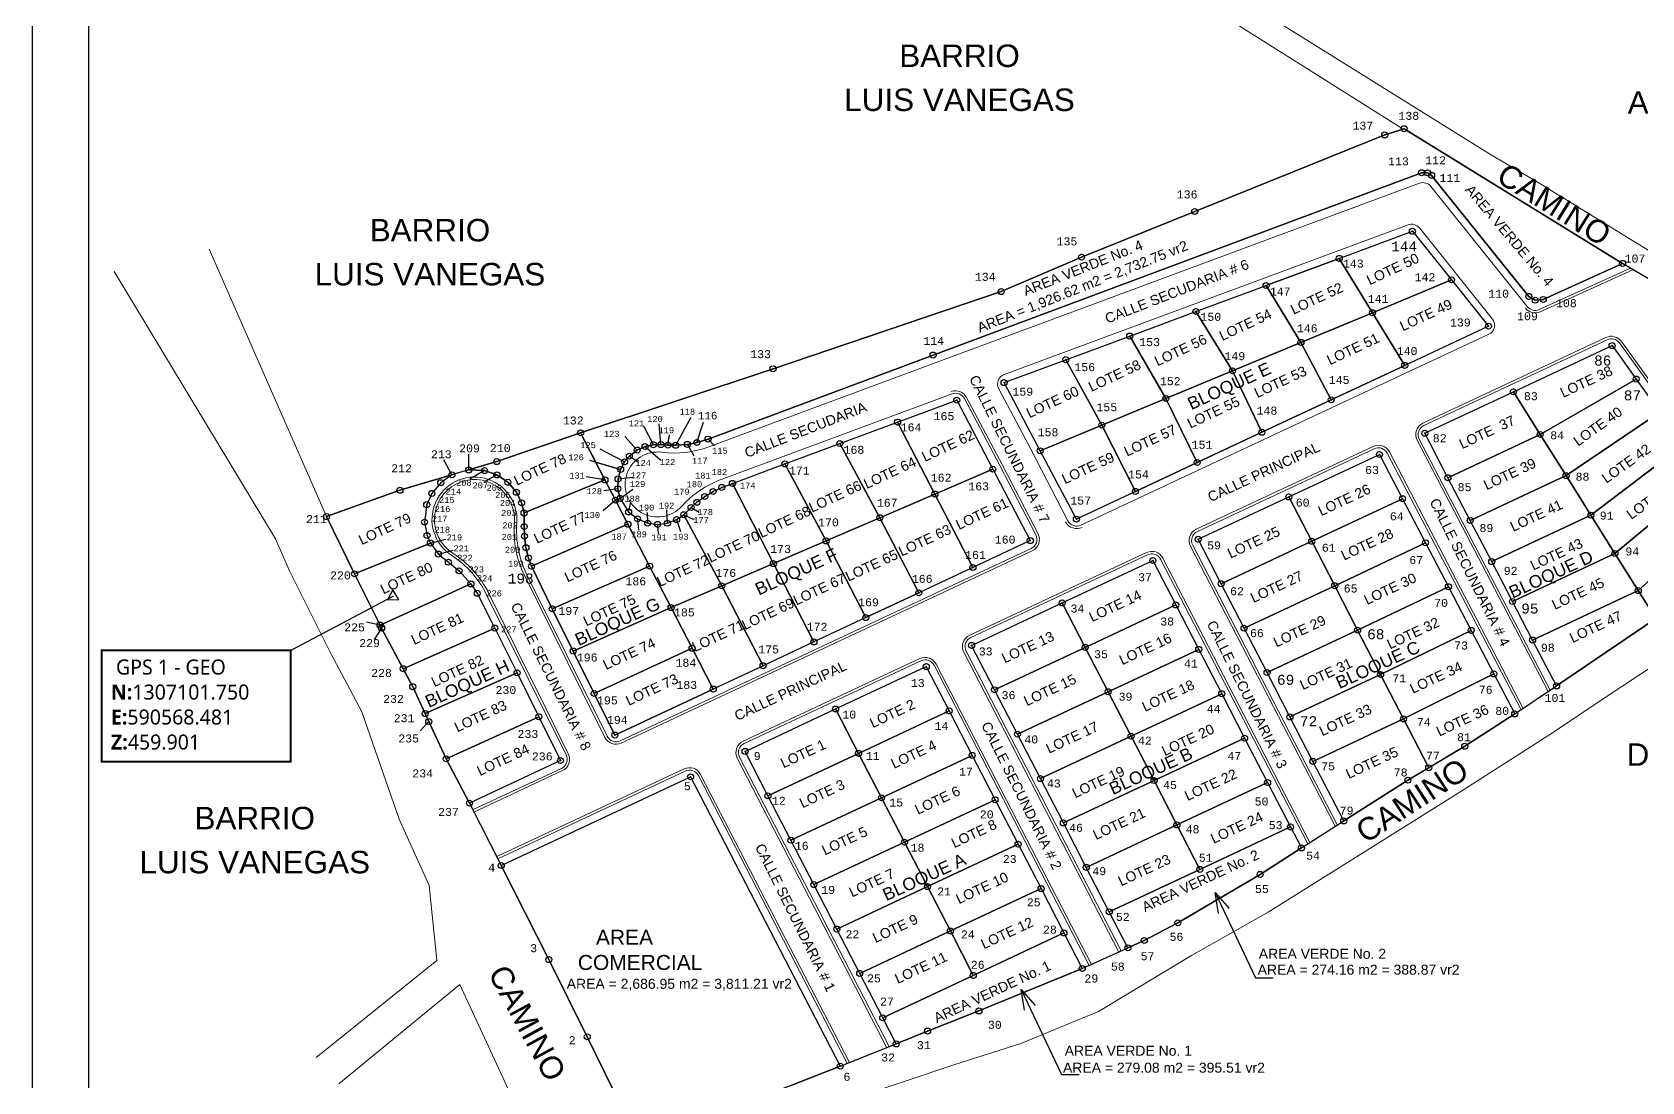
# Model space of a CAD drawing. Header units: millimetres. Extents: x 590482 to 595025, y 1306811 to 1308158.
# Drawn here: x 590496.3 to 590818.2, y 1307004.7 to 1307214.7 of the extents above; entities that cross this region are included whole.
import ezdxf
from ezdxf.enums import TextEntityAlignment as Align

# ---------------------------------------------------------------- set-up
doc = ezdxf.new("R2010")
doc.units = ezdxf.units.MM
doc.header["$PDMODE"] = 32
doc.header["$PDSIZE"] = 1.2
doc.layers.add('_BORDILLOS Y CUNETAS', color=252, linetype='Continuous', lineweight=20)
doc.layers.add('_TEXTO', color=3, linetype='Continuous', lineweight=25)
for name, color, linetype in [('CAJETIN', 5, 'Continuous'), ('CERCO', 6, 'Continuous'), ('CIRCULO', 1, 'Continuous'), ('CVL_CUADCON_TIT', 1, 'Continuous'), ('CVL_CUADCON_TX', 2, 'Continuous'), ('CVL_PUNTO', 2, 'Continuous'), ('CVL_PUNTO_NUM', 2, 'Continuous'), ('MOJONES GEODESICOS', 7, 'Continuous'), ('POLIGONO MATRIZ REPLANTEO', 3, 'Continuous'), ('TEXT. FORMAT.', 3, 'Continuous'), ('TEXTO 2', 4, 'Continuous')]:
    doc.layers.add(name, color=color, linetype=linetype)
doc.styles.add('MONOTXT4', font='monotxt4.shx')
doc.styles.add('PUNTOS PI', font='arial.ttf', dxfattribs={"height": 2})

# ---------------------------------------------------------------- blocks, each defined once
blk = doc.blocks.new('AeccTickTriangle')
at = {"color": 0, "linetype": 'ByBlock', "lineweight": -2}
blk.add_lwpolyline([(0, 0.67), (-0.58, -0.33), (0.58, -0.33)], close=True, dxfattribs=at)
at = {"color": 0, "linetype": 'ByBlock', "lineweight": -2, "const_width": 0.0625}
blk.add_lwpolyline([(-0.03, 0, 1), (0.03, 0, 1)], format="xyb", close=True, dxfattribs=at)

msp = doc.modelspace()

# ---------------------------------------------------------------- linework, layer by layer
msp.add_lwpolyline([(591127.033, 1307314.666), (590496.283, 1307314.666), (590496.283, 1306869.166), (591127.033, 1306869.166)], close=True)
at = {"color": 7, "linetype": 'Continuous', "lineweight": 25}
for points in [[(590774.147, 1307186.586), (590775.358, 1307186.558), (590776.156, 1307186.05), (590795.584, 1307161.838), (590796.865, 1307161.076), (590798.479, 1307161.231), (590814.362, 1307168.442), (590770.654, 1307195.401), (590766.781, 1307194.15), (590728.772, 1307178.834), (590706.146, 1307169.699), (590690.081, 1307162.793), (590644.454, 1307147.356), (590605.955, 1307134.536), (590609, 1307128.654), (590613.954, 1307127.22), (590614.772, 1307128.74), (590615.719, 1307129.877), (590617.276, 1307131.086), (590618.846, 1307131.803), (590620.533, 1307132.167), (590622.013, 1307132.184), (590623.423, 1307132.064), (590624.979, 1307132.041), (590627.306, 1307132.234), (590629.217, 1307132.601), (590631.449, 1307133.284), (590676.456, 1307150.095)], [(590757.697, 1307169.457), (590772.305, 1307174.877), (590780.135, 1307165.152), (590764.328, 1307158.58)], [(590743.036, 1307164.018), (590757.697, 1307169.457), (590764.328, 1307158.58), (590750.02, 1307152.632)], [(590757.697, 1307169.457), (590743.036, 1307164.018), (590750.02, 1307152.632), (590764.328, 1307158.58)], [(590743.036, 1307164.018), (590757.697, 1307169.457), (590764.328, 1307158.58), (590750.02, 1307152.632)], [(590787.539, 1307155.88), (590770.782, 1307148.033), (590764.328, 1307158.58), (590780.135, 1307165.152)], [(590729.015, 1307158.816), (590743.036, 1307164.018), (590750.02, 1307152.632), (590736.344, 1307146.945)], [(590715.769, 1307153.901), (590729.015, 1307158.816), (590736.344, 1307146.945), (590723.014, 1307141.404)], [(590756.069, 1307141.143), (590750.02, 1307152.632), (590764.328, 1307158.58), (590770.782, 1307148.033)], [(590770.782, 1307148.033), (590764.328, 1307158.58), (590750.02, 1307152.632), (590756.069, 1307141.143)], [(590702.993, 1307149.161), (590715.769, 1307153.901), (590723.014, 1307141.404), (590710.205, 1307136.078)], [(590742.207, 1307134.651), (590736.344, 1307146.945), (590750.02, 1307152.632), (590756.069, 1307141.143)], [(590750.02, 1307152.632), (590736.344, 1307146.945), (590742.207, 1307134.651), (590756.069, 1307141.143)], [(590690.641, 1307144.579), (590702.993, 1307149.161), (590710.205, 1307136.078), (590697.861, 1307130.946)], [(590729.27, 1307128.593), (590723.014, 1307141.404), (590736.344, 1307146.945), (590742.207, 1307134.651)], [(590742.207, 1307134.651), (590736.344, 1307146.945), (590723.014, 1307141.404), (590729.27, 1307128.593)], [(590821.821, 1307138.686), (590803.031, 1307125.979), (590797.87, 1307134.199), (590817.055, 1307145.307)], [(590774.787, 1307134.449), (590792.503, 1307142.746), (590797.87, 1307134.199), (590779.421, 1307125.559)], [(590669.37, 1307136.687), (590681.182, 1307141.069), (590688.408, 1307127.271), (590676.823, 1307122.284)], [(590716.927, 1307122.813), (590710.205, 1307136.078), (590723.014, 1307141.404), (590729.27, 1307128.593)], [(590723.014, 1307141.404), (590710.205, 1307136.078), (590716.927, 1307122.813), (590729.27, 1307128.593)], [(590657.803, 1307132.396), (590669.37, 1307136.687), (590676.823, 1307122.284), (590665.816, 1307117.546)], [(590705.102, 1307117.275), (590697.861, 1307130.946), (590710.205, 1307136.078), (590716.927, 1307122.813)], [(590826.537, 1307132.136), (590808.01, 1307118.051), (590803.031, 1307125.979), (590821.821, 1307138.686)], [(590594.16, 1307120.528), (590593.118, 1307122.639), (590591.407, 1307124.635), (590589.235, 1307126.117), (590586.752, 1307126.981), (590583.576, 1307127.12), (590589.198, 1307128.786), (590605.955, 1307134.536), (590610.834, 1307125.109), (590594.648, 1307118.508)], [(590646.809, 1307128.317), (590657.803, 1307132.396), (590665.816, 1307117.546), (590655.049, 1307112.911)], [(590803.031, 1307125.979), (590783.877, 1307117.009), (590779.421, 1307125.559), (590797.87, 1307134.199)], [(590765.722, 1307130.204), (590770.336, 1307121.353), (590752.184, 1307112.83), (590747.597, 1307121.716)], [(590831.198, 1307125.662), (590812.823, 1307110.386), (590808.01, 1307118.051), (590826.537, 1307132.136)], [(590636.321, 1307124.426), (590646.809, 1307128.317), (590655.049, 1307112.911), (590644.507, 1307108.373)], [(590695.899, 1307112.965), (590684.427, 1307107.593), (590676.823, 1307122.284), (590688.408, 1307127.271)], [(590808.01, 1307118.051), (590788.175, 1307108.762), (590783.877, 1307117.009), (590803.031, 1307125.979)], [(590595.548, 1307109.489), (590595.548, 1307109.489), (590595.035, 1307111.555), (590594.731, 1307113.857), (590594.683, 1307115.792), (590594.648, 1307118.508), (590610.834, 1307125.109), (590612.926, 1307121.066), (590615.427, 1307116.234), (590596.127, 1307107.846)], [(590626.596, 1307118.157), (590628.047, 1307119.599), (590629.213, 1307120.631), (590630.776, 1307121.789), (590632.445, 1307122.79), (590634.203, 1307123.623), (590636.321, 1307124.426), (590644.507, 1307108.373), (590634.177, 1307103.927)], [(590835.804, 1307119.264), (590817.486, 1307102.959), (590812.823, 1307110.386), (590831.198, 1307125.662)], [(590619.757, 1307107.867), (590615.427, 1307116.234), (590612.926, 1307121.066), (590613.865, 1307121.427), (590615.565, 1307118.701), (590617.35, 1307117.328), (590619.375, 1307116.462), (590621.344, 1307116.21), (590623.315, 1307116.451), (590625.165, 1307117.17), (590626.596, 1307118.157), (590634.177, 1307103.927), (590624.052, 1307099.568)], [(590673.593, 1307102.519), (590665.816, 1307117.546), (590676.823, 1307122.284), (590684.427, 1307107.593)], [(590729.471, 1307113.228), (590747.597, 1307121.716), (590752.184, 1307112.83), (590734.059, 1307104.342)], [(590774.932, 1307112.536), (590756.771, 1307103.944), (590752.184, 1307112.83), (590770.336, 1307121.353)], [(590596.127, 1307107.846), (590615.427, 1307116.234), (590619.757, 1307107.867), (590600.289, 1307099.314)], [(590662.995, 1307097.556), (590655.049, 1307112.911), (590665.816, 1307117.546), (590673.593, 1307102.519)], [(590665.816, 1307117.546), (590655.049, 1307112.911), (590662.995, 1307097.556), (590673.593, 1307102.519)], [(590812.823, 1307110.386), (590792.331, 1307100.789), (590788.175, 1307108.762), (590808.01, 1307118.051)], [(590841.45, 1307111.423), (590821.001, 1307097.362), (590817.486, 1307102.959), (590835.804, 1307119.264)], [(590577.509, 1307110.275), (590579.51, 1307108.647), (590581.655, 1307106.924), (590584.03, 1307104.305), (590565.859, 1307096.078), (590560.764, 1307106.322), (590575.908, 1307112.488)], [(590652.62, 1307092.697), (590644.507, 1307108.373), (590655.049, 1307112.911), (590662.995, 1307097.556)], [(590756.771, 1307103.944), (590738.647, 1307095.456), (590734.059, 1307104.342), (590752.184, 1307112.83)], [(590779.509, 1307103.753), (590761.359, 1307095.057), (590756.771, 1307103.944), (590774.932, 1307112.536)], [(590817.486, 1307102.959), (590796.357, 1307093.064), (590792.331, 1307100.789), (590812.823, 1307110.386)], [(590600.289, 1307099.314), (590619.757, 1307107.867), (590624.052, 1307099.568), (590604.473, 1307090.871)], [(590642.452, 1307087.936), (590634.177, 1307103.927), (590644.507, 1307108.373), (590652.62, 1307092.697)], [(590720.408, 1307108.984), (590724.996, 1307100.098), (590706.87, 1307091.61), (590702.282, 1307100.495)], [(590585.287, 1307102.433), (590588.801, 1307095.47), (590570.486, 1307087.333), (590566.165, 1307095.461), (590565.859, 1307096.078), (590584.03, 1307104.305)], [(590632.487, 1307083.269), (590628.25, 1307091.429), (590624.052, 1307099.568), (590634.177, 1307103.927), (590642.452, 1307087.936)], [(590761.359, 1307095.057), (590743.235, 1307086.57), (590738.647, 1307095.456), (590756.771, 1307103.944)], [(590784.068, 1307095.006), (590765.947, 1307086.17), (590761.359, 1307095.057), (590779.509, 1307103.753)], [(590684.156, 1307092.007), (590702.282, 1307100.495), (590706.87, 1307091.61), (590688.745, 1307083.122)], [(590821.001, 1307097.362), (590801.145, 1307083.878), (590796.357, 1307093.064), (590817.486, 1307102.959)], [(590604.473, 1307090.871), (590624.052, 1307099.568), (590628.249, 1307091.429), (590608.68, 1307082.384)], [(590729.584, 1307091.212), (590711.459, 1307082.724), (590706.87, 1307091.61), (590724.996, 1307100.098)], [(590593.241, 1307086.512), (590574.875, 1307078.341), (590572.378, 1307083.733), (590570.486, 1307087.333), (590588.801, 1307095.47)], [(590765.947, 1307086.17), (590747.824, 1307077.683), (590743.235, 1307086.57), (590761.359, 1307095.057)], [(590788.61, 1307086.293), (590770.535, 1307077.283), (590765.947, 1307086.17), (590784.068, 1307095.006)], [(590612.808, 1307074.053), (590608.68, 1307082.384), (590628.249, 1307091.429), (590632.487, 1307083.269)], [(590711.459, 1307082.724), (590693.334, 1307074.236), (590688.745, 1307083.122), (590706.87, 1307091.61)], [(590734.172, 1307082.326), (590716.048, 1307073.838), (590711.459, 1307082.724), (590729.584, 1307091.212)], [(590675.093, 1307087.763), (590679.682, 1307078.878), (590661.556, 1307070.389), (590656.967, 1307079.274)], [(590597.597, 1307077.722), (590579.066, 1307069.294), (590575.589, 1307076.763), (590574.875, 1307078.341), (590593.241, 1307086.512)], [(590770.535, 1307077.283), (590752.412, 1307068.796), (590747.824, 1307077.683), (590765.947, 1307086.17)], [(590792.783, 1307078.286), (590782.776, 1307071.815), (590775.577, 1307067.514), (590770.535, 1307077.283), (590788.61, 1307086.293)], [(590716.048, 1307073.838), (590697.923, 1307065.351), (590693.334, 1307074.236), (590711.459, 1307082.724)], [(590738.76, 1307073.44), (590720.636, 1307064.952), (590716.048, 1307073.838), (590734.172, 1307082.326)], [(590601.938, 1307068.963), (590583.731, 1307060.437), (590579.066, 1307069.294), (590597.597, 1307077.722)], [(590638.841, 1307070.786), (590656.967, 1307079.274), (590661.556, 1307070.389), (590643.43, 1307061.901)], [(590684.271, 1307069.992), (590666.145, 1307061.504), (590661.556, 1307070.389), (590679.682, 1307078.878)], [(590775.577, 1307067.514), (590771.406, 1307065.022), (590758.569, 1307056.872), (590752.412, 1307068.796), (590770.535, 1307077.283)], [(590720.636, 1307064.953), (590702.512, 1307056.465), (590697.923, 1307065.351), (590716.048, 1307073.838)], [(590743.349, 1307064.553), (590725.225, 1307056.067), (590720.636, 1307064.952), (590738.76, 1307073.44)], [(590666.145, 1307061.504), (590648.019, 1307053.016), (590643.43, 1307061.901), (590661.556, 1307070.389)], [(590688.859, 1307061.107), (590670.734, 1307052.619), (590666.145, 1307061.504), (590684.271, 1307069.992)], [(590617.724, 1306992.32), (590607.299, 1307013.677), (590599.597, 1307029.13), (590590.093, 1307047.957), (590627.966, 1307065.693), (590657.871, 1307007.807), (590647.841, 1307003.878), (590634.209, 1306998.671)], [(590725.225, 1307056.067), (590707.101, 1307047.579), (590702.512, 1307056.465), (590720.636, 1307064.953)], [(590747.938, 1307055.666), (590729.814, 1307047.18), (590725.225, 1307056.067), (590743.349, 1307064.553)], [(590670.734, 1307052.619), (590652.608, 1307044.132), (590648.019, 1307053.016), (590666.145, 1307061.504)], [(590693.448, 1307052.222), (590675.323, 1307043.734), (590670.734, 1307052.619), (590688.859, 1307061.107)], [(590729.814, 1307047.18), (590711.69, 1307038.694), (590707.101, 1307047.579), (590725.225, 1307056.067)], [(590750.105, 1307051.468), (590741.853, 1307046.188), (590725.41, 1307036.483), (590718.696, 1307032.955), (590715.42, 1307031.472), (590711.69, 1307038.694), (590729.814, 1307047.18), (590747.938, 1307055.666)], [(590675.323, 1307043.734), (590657.196, 1307035.247), (590652.608, 1307044.132), (590670.734, 1307052.619)], [(590698.037, 1307043.336), (590679.912, 1307034.849), (590675.323, 1307043.734), (590693.448, 1307052.222)], [(590679.912, 1307034.849), (590661.785, 1307026.362), (590657.196, 1307035.247), (590675.323, 1307043.734)], [(590702.626, 1307034.45), (590684.5, 1307025.964), (590679.912, 1307034.849), (590698.037, 1307043.336)], [(590684.5, 1307025.964), (590666.374, 1307017.477), (590661.785, 1307026.362), (590679.912, 1307034.849)], [(590706.297, 1307027.343), (590685.633, 1307018.855), (590675.366, 1307014.83), (590669.072, 1307012.254), (590666.374, 1307017.477), (590684.5, 1307025.964), (590702.626, 1307034.45), (590706.297, 1307027.343)]]:
    msp.add_lwpolyline(points, close=True, dxfattribs=at)
msp.add_lwpolyline([(590812.243, 1307151.99), (590817.055, 1307145.307), (590797.87, 1307134.199), (590792.503, 1307142.746), (590812.243, 1307151.99)], dxfattribs=at)
at = {"color": 7, "linetype": 'Continuous', "lineweight": 25, "elevation": -460.616}
msp.add_lwpolyline([(590555.142, 1307117.774), (590569.828, 1307123.045), (590580.236, 1307126.13), (590577.983, 1307124.563), (590576.215, 1307122.42), (590575.192, 1307120.173), (590574.749, 1307116.668), (590575.259, 1307113.992), (590575.908, 1307112.488), (590560.764, 1307106.322)], close=True, dxfattribs=at)
at = {"color": 7, "linetype": 'Continuous', "lineweight": 25}
for points in [[(590632.487, 1307083.269, 0), (590628.25, 1307091.429, 0), (590624.052, 1307099.568, 0), (590619.757, 1307107.867, 0), (590615.427, 1307116.234, 0), (590612.926, 1307121.066, 0), (590610.834, 1307125.109, 0), (590605.955, 1307134.536, 0), (590589.197, 1307128.786, 0), (590583.576, 1307127.12, 0), (590586.752, 1307126.981, 0), (590589.235, 1307126.117, 0), (590591.407, 1307124.635, 0), (590593.118, 1307122.639, 0), (590594.16, 1307120.528, 0), (590594.648, 1307118.508, 0), (590594.683, 1307115.792, 0), (590594.731, 1307113.857, 0), (590595.035, 1307111.555, 0), (590595.548, 1307109.489, 0), (590596.127, 1307107.846, 0), (590600.289, 1307099.314, 0), (590604.473, 1307090.871, 0), (590608.68, 1307082.384, 0), (590612.808, 1307074.053, 0), (590632.487, 1307083.269, 0)], [(590619.757, 1307107.867, 0), (590600.289, 1307099.314, 0), (590604.473, 1307090.871, 0), (590624.052, 1307099.568, 0), (590619.757, 1307107.867, 0)]]:
    msp.add_polyline3d(points, dxfattribs=at)
at = {"layer": '_BORDILLOS Y CUNETAS'}
for points in [[(590815.907, 1307167.496), (590797.684, 1307159.223, -0.342812), (590795.297, 1307159.793), (590776.002, 1307183.854, 0.3231248), (590773.746, 1307184.477), (590631.631, 1307131.752, -0.1206905), (590622.177, 1307130.659, 1.6488276), (590626.187, 1307119.851, -0.1206905), (590634.066, 1307125.189), (590680.25, 1307142.324, -0.3758861), (590682.712, 1307141.386), (590689.815, 1307128.001), (590696.993, 1307114.116, -0.4257253), (590696.065, 1307111.386), (590613.887, 1307072.902, -0.4077448), (590611.247, 1307073.825), (590595.233, 1307106.139, -0.1348623), (590593.211, 1307116.541, 1.75756), (590580.116, 1307110.051, -0.1348623), (590587.169, 1307102.143), (590603.055, 1307070.087, -0.4207121), (590602.111, 1307067.388), (590584.367, 1307059.078)], [(590816.426, 1307167.182), (590797.891, 1307158.768, -0.342812), (590794.907, 1307159.48), (590794.905, 1307159.483)], [(590843.077, 1307112.586), (590814.109, 1307152.822, 0.3607217), (590811.02, 1307153.626), (590774.411, 1307136.482, 0.4267178), (590773.254, 1307133.062), (590799.479, 1307082.747)], [(590799.896, 1307083.03), (590773.698, 1307133.293, -0.4267178), (590774.623, 1307136.029), (590811.232, 1307153.173, -0.3607217), (590813.703, 1307152.53), (590842.67, 1307112.295)], [(590680.076, 1307142.792), (590680.076, 1307142.792, -0.3758861), (590683.154, 1307141.62), (590690.258, 1307128.233), (590697.437, 1307114.346, -0.4257253), (590696.277, 1307110.934), (590614.099, 1307072.45, -0.4077448), (590610.799, 1307073.603), (590606.221, 1307082.84)], [(590756.874, 1307055.796), (590727.932, 1307111.848, -0.4255816), (590729.093, 1307115.259), (590764.44, 1307131.813, -0.4018189), (590767.718, 1307130.704), (590794.47, 1307079.377)], [(590757.298, 1307056.065), (590728.376, 1307112.078, -0.4255816), (590729.305, 1307114.807), (590764.652, 1307131.36, -0.4018189), (590767.274, 1307130.473), (590794.048, 1307079.104)], [(590581.131, 1307124.329, 0.5807496), (590580.421, 1307110.45, -0.1361061), (590587.555, 1307102.488), (590599.056, 1307079.282)], [(590606.221, 1307082.84), (590594.723, 1307106.041, -0.1361061), (590592.709, 1307116.54, 0.585653), (590581.131, 1307124.329)], [(590713.595, 1307030.646), (590682.618, 1307090.627, -0.4256099), (590683.779, 1307094.038), (590719.124, 1307110.591, -0.4029362), (590722.406, 1307109.474), (590751.797, 1307052.551)], [(590714.051, 1307030.852), (590683.062, 1307090.857, -0.4256099), (590683.991, 1307093.586), (590719.336, 1307110.138, -0.4029362), (590721.961, 1307109.244), (590751.374, 1307052.28)], [(590667.213, 1307011.493), (590637.303, 1307069.406, -0.4256147), (590638.464, 1307072.817), (590673.809, 1307089.37, -0.4029084), (590677.091, 1307088.253), (590708.122, 1307028.169)], [(590667.658, 1307011.722), (590637.747, 1307069.636, -0.4256147), (590638.676, 1307072.365), (590674.021, 1307088.917, -0.4029084), (590676.647, 1307088.024), (590707.677, 1307027.939)], [(590599.056, 1307079.282), (590603.503, 1307070.309, -0.4207121), (590602.323, 1307066.935), (590584.58, 1307058.625)], [(590589.191, 1307049.743), (590626.682, 1307067.3, -0.4029036), (590629.964, 1307066.183), (590659.744, 1307008.521)], [(590659.274, 1307008.342), (590629.519, 1307065.954, 0.4029036), (590626.894, 1307066.847), (590589.417, 1307049.296)]]:
    msp.add_lwpolyline(points, format="xyb", dxfattribs=at)
msp.add_lwpolyline([(590788.311, 1307157.315), (590773.701, 1307175.534, 0.3231248), (590771.445, 1307176.158), (590690.655, 1307146.184, 0.4536087), (590689.584, 1307143.371), (590696.016, 1307131.249), (590703.409, 1307116.948, 0.4027948), (590706.034, 1307116.055), (590787.599, 1307154.252, 0.4857561)], format="xyb", close=True, dxfattribs=at)
msp.add_arc((590705.186, 1307117.866), 2.5, 207.33654, 295.09381, dxfattribs=at)
at = {"layer": 'CAJETIN'}
msp.add_lwpolyline([(591115.783, 1307303.416), (590507.533, 1307303.416), (590507.533, 1306880.416), (591115.783, 1306880.416)], close=True, dxfattribs=at)
at = {"layer": 'CERCO', "lineweight": 13}
for points, elevation in [([(590770.294, 1307195.44), (590722.009, 1307225.905)], -460.616), ([(590726.052, 1307228.86), (590787.92, 1307190.248), (590797.451, 1307184.628), (590817.411, 1307172.387), (590832.824, 1307162.923), (590844.137, 1307156.786), (590875.146, 1307138.791), (590882.954, 1307146.298), (590890.035, 1307153.069), (590908.682, 1307171.034)], -3.128), ([(590555.142, 1307117.774), (590531.646, 1307171.313)], -460.616), ([(590512.693, 1307166.847), (590544.965, 1307113.308), (590547.756, 1307106.948), (590556.064, 1307090.243), (590558.156, 1307086.358), (590562.18, 1307078.701), (590569.677, 1307057.229), (590575.693, 1307043.987), (590577.239, 1307028.938), (590553.069, 1307009.508)], -460.616), ([(590641.711, 1306927.317), (590636.349, 1306941.513), (590630.345, 1306958.023), (590625.029, 1306973.928), (590624.899, 1306979.138), (590625.752, 1306983.459), (590635.003, 1306991.604), (590646.463, 1306996.224), (590661.328, 1307001.564), (590680.627, 1307008.098), (590693.995, 1307012.355), (590709.55, 1307018.712), (590728.124, 1307029.931), (590743.479, 1307038.603), (590764.838, 1307052.031), (590782.022, 1307062.792), (590800.317, 1307074.537), (590811.674, 1307082.137), (590825.536, 1307091.266)], -460.616), ([(590557.581, 1307004.257), (590581.836, 1307024.143), (590591.621, 1307002.934), (590596.387, 1306992.4), (590622.143, 1306935.974)], -460.616)]:
    msp.add_lwpolyline(points, dxfattribs=dict(at, elevation=elevation))
at = {"layer": 'CIRCULO'}
for p, q in [((590615.565, 1307118.701), (590615.998, 1307120.623)), ((590628.047, 1307119.599), (590629.703, 1307118.647)), ((590617.35, 1307117.328), (590617.527, 1307115.043)), ((590619.375, 1307116.462), (590619.364, 1307118.603)), ((590623.315, 1307116.451), (590623.198, 1307119.143)), ((590625.165, 1307117.17), (590625.941, 1307114.782)), ((590626.596, 1307118.157), (590628.593, 1307117.168)), ((590621.344, 1307116.21), (590621.447, 1307114.311)), ((590547.962, 1307090.999), (590568.453, 1307101.865))]:
    msp.add_line(p, q, dxfattribs=at)
for points in [[(590814.362, 1307168.442), (590798.479, 1307161.231), (590796.865, 1307161.076), (590795.584, 1307161.838), (590776.156, 1307186.05), (590775.358, 1307186.558), (590774.147, 1307186.586), (590676.456, 1307150.095), (590631.449, 1307133.284), (590629.217, 1307132.601), (590627.306, 1307132.234), (590624.979, 1307132.041), (590623.423, 1307132.064), (590622.013, 1307132.184), (590620.533, 1307132.167), (590618.846, 1307131.803), (590617.276, 1307131.086), (590615.719, 1307129.877), (590614.772, 1307128.74), (590613.954, 1307127.22), (590613.443, 1307125.317), (590613.413, 1307123.346), (590613.865, 1307121.427), (590612.926, 1307121.066), (590610.834, 1307125.109), (590605.955, 1307134.536), (590644.454, 1307147.356), (590690.081, 1307162.793), (590706.146, 1307169.699), (590728.772, 1307178.834), (590766.781, 1307194.15), (590770.654, 1307195.401)], [(590770.654, 1307195.401), (590766.781, 1307194.15), (590728.772, 1307178.834), (590706.146, 1307169.699), (590690.081, 1307162.793), (590644.454, 1307147.356), (590605.955, 1307134.536), (590610.834, 1307125.109), (590612.926, 1307121.066), (590613.865, 1307121.427), (590613.413, 1307123.346), (590613.443, 1307125.317), (590613.954, 1307127.22), (590614.772, 1307128.74), (590615.719, 1307129.877), (590617.276, 1307131.086), (590618.846, 1307131.803), (590620.533, 1307132.167), (590622.013, 1307132.184), (590623.423, 1307132.064), (590624.979, 1307132.041), (590627.306, 1307132.234), (590629.217, 1307132.601), (590631.449, 1307133.284), (590676.456, 1307150.095), (590774.147, 1307186.586), (590775.358, 1307186.558), (590776.156, 1307186.05), (590795.584, 1307161.838), (590796.865, 1307161.076), (590798.479, 1307161.231), (590814.362, 1307168.442)]]:
    msp.add_lwpolyline(points, close=True, dxfattribs=at)
at = {"layer": 'CIRCULO', "const_width": 0.365}
msp.add_lwpolyline([(590510.166, 1307090.999), (590547.962, 1307090.999), (590547.962, 1307068.74), (590510.166, 1307068.74)], close=True, dxfattribs=at)
at = {"layer": 'CVL_CUADCON_TIT'}
for p, q in [((590580.236, 1307126.13, -460.616), (590578.621, 1307129.147)), ((590583.576, 1307127.12), (590583.576, 1307130.267)), ((590586.752, 1307126.981), (590583.824, 1307125.292)), ((590589.235, 1307126.117), (590586.662, 1307124.695)), ((590610.834, 1307125.109), (590607.104, 1307125.766)), ((590612.926, 1307121.066), (590610.474, 1307118.926)), ((590575.908, 1307112.488), (590579.027, 1307113.272)), ((590577.509, 1307110.275), (590580.454, 1307111.08)), ((590565.859, 1307096.078), (590563.115, 1307096.635)), ((590566.165, 1307095.461), (590564.693, 1307093.2)), ((590575.589, 1307076.763), (590573.9, 1307074.878))]:
    msp.add_line(p, q, dxfattribs=at)
at = {"layer": 'CVL_CUADCON_TX', "color": 2}
for p, q in [((590624.979, 1307132.041), (590628.057, 1307137.69)), ((590629.217, 1307132.601), (590630.517, 1307136.68)), ((590617.276, 1307131.086), (590614.796, 1307133.801)), ((590631.449, 1307133.284), (590632.738, 1307131.926)), ((590614.772, 1307128.74), (590609.854, 1307131.262)), ((590615.719, 1307129.877), (590617.445, 1307128.715)), ((590618.846, 1307131.803), (590621.97, 1307129.139)), ((590627.306, 1307132.234), (590628.601, 1307129.963)), ((590613.954, 1307127.22), (590607.806, 1307129)), ((590613.413, 1307123.346), (590610.601, 1307122.91)), ((590613.443, 1307125.317), (590616.425, 1307125.681)), ((590613.865, 1307121.427), (590616.377, 1307123.294))]:
    msp.add_line(p, q, dxfattribs=at)
for points in [[(590620.533, 1307132.167), (590618.626, 1307135.864)], [(590622.013, 1307132.184), (590621.699, 1307136.31)], [(590623.423, 1307132.064), (590623.736, 1307134.165)]]:
    msp.add_lwpolyline(points, dxfattribs=at)
at = {"layer": 'CVL_PUNTO', "color": 2}
for p in [(590766.781, 1307194.15), (590770.654, 1307195.401), (590774.147, 1307186.586), (590775.358, 1307186.558), (590776.156, 1307186.05), (590728.772, 1307178.834), (590772.305, 1307174.877), (590706.146, 1307169.699), (590757.697, 1307169.457), (590814.362, 1307168.442), (590743.036, 1307164.018), (590780.135, 1307165.152), (590690.081, 1307162.793), (590795.584, 1307161.838), (590796.865, 1307161.076), (590798.479, 1307161.231), (590729.015, 1307158.816), (590764.328, 1307158.58), (590787.539, 1307155.88), (590715.769, 1307153.901), (590750.02, 1307152.632), (590812.243, 1307151.99), (590676.456, 1307150.095), (590702.993, 1307149.161), (590770.782, 1307148.033), (590644.454, 1307147.356), (590736.344, 1307146.945), (590817.055, 1307145.307), (590690.641, 1307144.579), (590723.014, 1307141.404), (590792.503, 1307142.746), (590681.182, 1307141.069), (590756.069, 1307141.143), (590669.37, 1307136.687), (590710.205, 1307136.078), (590605.955, 1307134.536), (590605.955, 1307134.536), (590618.846, 1307131.803), (590620.533, 1307132.167), (590622.013, 1307132.184), (590623.423, 1307132.064), (590624.979, 1307132.041), (590627.306, 1307132.234), (590629.217, 1307132.601), (590631.449, 1307133.284), (590657.803, 1307132.396), (590742.207, 1307134.651), (590774.787, 1307134.449), (590797.87, 1307134.199), (590614.772, 1307128.74), (590615.719, 1307129.877), (590617.276, 1307131.086), (590697.861, 1307130.946), (590729.27, 1307128.593), (590765.722, 1307130.204), (590580.236, 1307126.13), (590583.576, 1307127.12), (590586.752, 1307126.981), (590589.235, 1307126.117), (590613.443, 1307125.317), (590613.954, 1307127.22), (590646.809, 1307128.317), (590688.408, 1307127.271), (590779.421, 1307125.559), (590803.031, 1307125.979), (590569.828, 1307123.045), (590576.215, 1307122.42), (590577.983, 1307124.563), (590591.407, 1307124.635), (590593.118, 1307122.639), (590610.834, 1307125.109), (590610.834, 1307125.109), (590613.413, 1307123.346), (590632.445, 1307122.79), (590634.203, 1307123.623), (590636.321, 1307124.426), (590676.823, 1307122.284), (590716.927, 1307122.813), (590575.192, 1307120.173), (590594.16, 1307120.528), (590612.926, 1307121.066), (590612.926, 1307121.066), (590613.865, 1307121.427), (590628.047, 1307119.599), (590629.213, 1307120.631), (590630.776, 1307121.789), (590747.597, 1307121.716), (590770.336, 1307121.353), (590555.142, 1307117.774), (590574.749, 1307116.668), (590594.648, 1307118.508), (590594.683, 1307115.792), (590615.427, 1307116.234), (590615.427, 1307116.234), (590615.565, 1307118.701), (590617.35, 1307117.328), (590619.375, 1307116.462), (590621.344, 1307116.21), (590623.315, 1307116.451), (590625.165, 1307117.17), (590626.596, 1307118.157), (590665.816, 1307117.546), (590705.102, 1307117.275), (590783.877, 1307117.009), (590808.01, 1307118.051), (590575.259, 1307113.992), (590575.908, 1307112.488), (590594.731, 1307113.857), (590655.049, 1307112.911), (590695.899, 1307112.965), (590729.471, 1307113.228), (590752.184, 1307112.83), (590774.932, 1307112.536), (590577.509, 1307110.275), (590595.035, 1307111.555), (590595.548, 1307109.489), (590812.823, 1307110.386), (590560.764, 1307106.322), (590560.764, 1307106.322), (590579.51, 1307108.647), (590581.655, 1307106.924), (590596.127, 1307107.846), (590619.757, 1307107.867), (590644.507, 1307108.373), (590684.427, 1307107.593), (590720.408, 1307108.984), (590788.175, 1307108.762), (590584.03, 1307104.305), (590634.177, 1307103.927), (590734.059, 1307104.342), (590756.771, 1307103.944), (590779.509, 1307103.753), (590817.486, 1307102.959), (590585.287, 1307102.433), (590624.052, 1307099.568), (590673.593, 1307102.519), (590702.282, 1307100.495), (590724.996, 1307100.098), (590792.331, 1307100.789), (590600.289, 1307099.314), (590662.995, 1307097.556), (590565.859, 1307096.078), (590566.165, 1307095.461), (590588.801, 1307095.47), (590738.647, 1307095.456), (590761.359, 1307095.057), (590784.068, 1307095.006), (590604.473, 1307090.871), (590628.25, 1307091.429), (590652.62, 1307092.697), (590684.156, 1307092.007), (590706.87, 1307091.61), (590729.584, 1307091.212), (590796.357, 1307093.064), (590570.486, 1307087.333), (590642.452, 1307087.936), (590675.093, 1307087.763), (590572.378, 1307083.733), (590593.241, 1307086.512), (590743.235, 1307086.57), (590765.947, 1307086.17), (590788.61, 1307086.293), (590801.145, 1307083.878), (590608.68, 1307082.384), (590632.487, 1307083.269), (590688.745, 1307083.122), (590711.459, 1307082.724), (590734.172, 1307082.326), (590574.875, 1307078.341), (590597.597, 1307077.722), (590656.967, 1307079.274), (590679.682, 1307078.878), (590747.824, 1307077.683), (590770.535, 1307077.283), (590792.783, 1307078.286), (590575.589, 1307076.763), (590612.808, 1307074.053), (590693.334, 1307074.236), (590716.048, 1307073.838), (590638.841, 1307070.786), (590738.76, 1307073.44), (590782.776, 1307071.815), (590579.066, 1307069.294), (590601.938, 1307068.963), (590661.556, 1307070.389), (590684.271, 1307069.992), (590752.412, 1307068.796), (590775.577, 1307067.514), (590627.966, 1307065.693), (590697.923, 1307065.351), (590720.636, 1307064.953), (590743.349, 1307064.553), (590771.406, 1307065.022), (590643.43, 1307061.901), (590666.145, 1307061.504), (590688.859, 1307061.107), (590583.731, 1307060.437), (590702.512, 1307056.465), (590725.225, 1307056.067), (590747.938, 1307055.666), (590758.569, 1307056.872), (590648.019, 1307053.016), (590670.734, 1307052.619), (590693.448, 1307052.222), (590750.105, 1307051.468), (590590.093, 1307047.957), (590707.101, 1307047.579), (590729.814, 1307047.18), (590741.853, 1307046.188), (590652.608, 1307044.132), (590675.323, 1307043.734), (590698.037, 1307043.336), (590711.69, 1307038.694), (590657.196, 1307035.247), (590725.41, 1307036.483), (590679.912, 1307034.849), (590702.626, 1307034.45), (590718.696, 1307032.955), (590599.597, 1307029.13), (590715.42, 1307031.472), (590661.785, 1307026.362), (590684.5, 1307025.964), (590706.297, 1307027.343), (590666.374, 1307017.477), (590666.374, 1307017.477), (590685.633, 1307018.855), (590607.299, 1307013.677), (590675.366, 1307014.83), (590669.072, 1307012.254), (590657.871, 1307007.807)]:
    msp.add_point(p, dxfattribs=at)
at = {"layer": 'CVL_PUNTO_NUM', "color": 2}
msp.add_point((590589.198, 1307128.786), dxfattribs=at)
at = {"layer": 'POLIGONO MATRIZ REPLANTEO', "color": 3, "linetype": 'Continuous', "lineweight": 25}
for points in [[(590828.946, 1307159.812), (590814.362, 1307168.442), (590770.654, 1307195.401), (590766.781, 1307194.15), (590728.772, 1307178.834), (590706.146, 1307169.699), (590690.081, 1307162.793), (590644.454, 1307147.356), (590605.955, 1307134.536), (590589.198, 1307128.786), (590569.828, 1307123.045), (590555.142, 1307117.774), (590560.764, 1307106.322), (590566.165, 1307095.461), (590572.378, 1307083.733), (590574.875, 1307078.341), (590575.589, 1307076.763), (590579.066, 1307069.294), (590583.731, 1307060.437), (590590.093, 1307047.957), (590599.597, 1307029.13), (590607.299, 1307013.677), (590617.724, 1306992.32)], [(590792.783, 1307078.286), (590801.145, 1307083.878), (590821.001, 1307097.362)], [(590647.841, 1307003.878), (590657.871, 1307007.807), (590669.072, 1307012.254), (590675.366, 1307014.83), (590685.633, 1307018.855), (590706.297, 1307027.343), (590718.696, 1307032.955), (590725.41, 1307036.483), (590741.853, 1307046.188), (590750.105, 1307051.468), (590758.569, 1307056.872), (590771.406, 1307065.022), (590782.776, 1307071.815), (590792.783, 1307078.286)]]:
    msp.add_lwpolyline(points, dxfattribs=at)
at = {"layer": 'TEXTO 2'}
for points in [[(590732.879, 1307042.57), (590740.918, 1307025.507), (590744.481, 1307025.507)], [(590733.566, 1307038.381), (590732.879, 1307042.57), (590735.67, 1307039.326)], [(590694.063, 1307023.163), (590702.102, 1307006.1), (590705.664, 1307006.1)], [(590694.749, 1307018.974), (590694.063, 1307023.163), (590696.854, 1307019.919)]]:
    msp.add_lwpolyline(points, dxfattribs=at)

# ---------------------------------------------------------------- block references
at = {"layer": 'MOJONES GEODESICOS', "color": 0, "linetype": 'ByBlock', "lineweight": -2, "xscale": 1.999999999999998, "yscale": 1.999999999999998, "zscale": 1.999999999999998, "rotation": 1.920555555555557}
msp.add_blockref('AeccTickTriangle', (590568.455, 1307101.802), dxfattribs=at)

# ---------------------------------------------------------------- texts
at = {"layer": '_TEXTO', "style": 'PUNTOS PI'}
for s, height, p in [('BARRIO', 4.5, (590681.739, 1307207.747)), ('LUIS VANEGAS', 4.5, (590681.739, 1307198.94)), ('ANTONIO UMAÑA', 4.5, (590841.906, 1307198.403, -460.616)), ('BARRIO', 4.5, (590575.829, 1307172.847)), ('LUIS VANEGAS', 4.5, (590575.829, 1307164.04)), ('DIANOVA LARGAESPADA', 4.5, (590853.577, 1307067.901, -460.616)), ('BARRIO', 4.5, (590540.796, 1307055.196)), ('LUIS VANEGAS', 4.5, (590540.796, 1307046.389)), ('AREA', 3, (590614.742, 1307032.096)), ('COMERCIAL', 3, (590617.86, 1307027.05))]:
    msp.add_text(s, height=height, dxfattribs=at).set_placement(p, align=Align.CENTER)
for rotation, p in [(328.18485, (590799.485, 1307178.343)), (33.01557, (590773.473, 1307059.082)), (298.42154, (590593.326, 1307015.368))]:
    msp.add_text('CAMINO', height=4.5, rotation=rotation, dxfattribs=at).set_placement(p, align=Align.CENTER)
for s, p in [('AREA VERDE No. 2', (590741.587, 1307029.295)), ('AREA VERDE No. 1', (590702.771, 1307009.888))]:
    msp.add_text(s, height=2, dxfattribs=at).set_placement(p)
for s, p in [('AREA = 274.16 m2 = 388.87 vr2', (590761.553, 1307027.112)), ('AREA = 2,686.95 m2 = 3,811.21 vr2', (590625.705, 1307024.111)), ('AREA = 279.08 m2 = 395.51 vr2', (590722.622, 1307007.496))]:
    msp.add_text(s, height=2, dxfattribs=at).set_placement(p, align=Align.MIDDLE)
at = {"layer": '_TEXTO', "insert": (590512.024, 1307080.139), "char_height": 3, "attachment_point": 4, "style": 'PUNTOS PI'}
msp.add_mtext('{\\fRoboto Black|b0|i0|c0|p2;\\C1; GPS 1 - GEO}\\P{\\fRoboto Thin|b1|i0|c0|p2;\\C2;N:\\fRoboto Thin|b0|i0|c0|p2;1307101.750}\\P{\\fRoboto Thin|b1|i0|c0|p2;\\C3;E:\\fRoboto Thin|b0|i0|c0|p2;590568.481}\\P{\\fRoboto Thin|b1|i0|c0|p2;\\C4;Z:\\fRoboto Thin|b0|i0|c0|p2;459.901}', dxfattribs=at)
at = {"layer": 'CVL_PUNTO_NUM', "color": 2, "style": 'MONOTXT4'}
for s, height, p in [('137', 1.6, (590760.328, 1307195.211)), ('138', 1.6, (590769.516, 1307197.176)), ('113', 1.6, (590767.448, 1307188.07)), ('112', 1.6, (590774.864, 1307188.274)), ('111', 1.6, (590777.723, 1307184.743)), ('136', 1.6, (590725.185, 1307181.443)), ('135', 1.6, (590701.149, 1307172.05)), ('144', 2, (590768.068, 1307170.838)), ('143', 1.6, (590758.421, 1307167.606)), ('107', 1.6, (590814.748, 1307168.61)), ('134', 1.6, (590684.801, 1307164.958)), ('142', 1.6, (590772.76, 1307164.886)), ('147', 1.6, (590743.794, 1307162.019)), ('141', 1.6, (590763.376, 1307160.544)), ('110', 1.6, (590787.477, 1307161.581)), ('108', 1.6, (590801.035, 1307159.68)), ('150', 1.6, (590729.922, 1307156.954)), ('109', 1.6, (590793.251, 1307157.068)), ('146', 1.6, (590749.199, 1307154.647)), ('139', 1.6, (590779.828, 1307155.817)), ('114', 1.6, (590674.507, 1307152.143)), ('153', 1.6, (590717.676, 1307151.895)), ('140', 1.6, (590769.182, 1307150.114)), ('133', 1.6, (590639.881, 1307149.485)), ('156', 1.6, (590704.707, 1307146.885)), ('149', 1.6, (590734.717, 1307149.083)), ('86', 2, (590808.654, 1307148.007)), ('152', 1.6, (590721.805, 1307144.076)), ('145', 1.6, (590755.585, 1307144.32)), ('159', 1.6, (590692.32, 1307141.972)), ('83', 1.6, (590794.621, 1307141.073)), ('87', 2, (590814.59, 1307141.04)), ('118', 1.2, (590625.756, 1307138.185)), ('155', 1.6, (590709.117, 1307138.874)), ('148', 1.6, (590741.15, 1307138.185)), ('132', 1.6, (590602.423, 1307136.209)), ('121', 1.2, (590615.577, 1307135.834)), ('120', 1.2, (590619.28, 1307136.714)), ('119', 1.2, (590621.554, 1307134.461)), ('116', 1.5, (590629.427, 1307137.232)), ('164', 1.6, (590669.966, 1307134.83)), ('165', 1.6, (590676.553, 1307137.075)), ('125', 1.2, (590605.887, 1307131.472)), ('123', 1.2, (590610.623, 1307133.733)), ('158', 1.6, (590697.358, 1307133.861)), ('151', 1.6, (590728.161, 1307131.354)), ('82', 1.6, (590776.384, 1307132.656)), ('84', 1.6, (590799.883, 1307133.246)), ('213', 1.6, (590576.019, 1307129.443)), ('209', 1.6, (590581.671, 1307130.63)), ('210', 1.6, (590587.818, 1307130.682)), ('126', 1.2, (590603.491, 1307129.03)), ('124', 1.2, (590616.901, 1307127.922)), ('122', 1.2, (590621.791, 1307128.101)), ('117', 1.2, (590628.232, 1307128.337)), ('115', 1.2, (590632.262, 1307130.36)), ('168', 1.6, (590658.546, 1307130.342)), ('212', 1.6, (590568.067, 1307126.636)), ('131', 1.2, (590603.706, 1307125.395)), ('127', 1.2, (590615.975, 1307125.449)), ('181', 1.2, (590628.854, 1307125.378)), ('182', 1.2, (590632.173, 1307126.105)), ('171', 1.6, (590647.618, 1307126.185)), ('162', 1.6, (590675.987, 1307124.762)), ('154', 1.6, (590715.448, 1307125.408)), ('63', 1.6, (590762.851, 1307126.295)), ('88', 1.6, (590804.946, 1307124.966)), ('214', 1.2, (590578.96, 1307122.193)), ('208', 1.2, (590581.06, 1307123.938)), ('207', 1.2, (590584.343, 1307123.424)), ('206', 1.2, (590587.138, 1307122.953)), ('205', 1.2, (590588.87, 1307121.518)), ('128', 1.2, (590607.118, 1307122.267)), ('129', 1.2, (590615.792, 1307123.684)), ('179', 1.2, (590624.655, 1307122.177)), ('180', 1.2, (590627.169, 1307123.658)), ('174', 1.2, (590637.836, 1307123.395)), ('163', 1.6, (590683.492, 1307123.026)), ('85', 1.6, (590781.357, 1307122.866)), ('216', 1.2, (590576.782, 1307118.701)), ('215', 1.2, (590577.647, 1307120.496)), ('204', 1.2, (590589.804, 1307119.909)), ('188', 1.2, (590614.718, 1307120.744)), ('190', 1.2, (590617.595, 1307118.97)), ('192', 1.2, (590621.594, 1307119.366)), ('167', 1.6, (590665.199, 1307119.744)), ('157', 1.6, (590703.9, 1307120.172)), ('60', 1.6, (590748.985, 1307119.776)), ('211', 1.6, (590551.043, 1307116.475)), ('217', 1.2, (590576.211, 1307116.736)), ('203', 1.2, (590590.061, 1307117.922)), ('202', 1.2, (590590.298, 1307115.41)), ('130', 1.2, (590606.739, 1307117.498)), ('177', 1.2, (590628.495, 1307116.48)), ('178', 1.2, (590629.318, 1307118.087)), ('170', 1.6, (590653.462, 1307115.816)), ('64', 1.6, (590767.799, 1307117.031)), ('89', 1.6, (590785.73, 1307114.68)), ('91', 1.6, (590809.776, 1307117.175)), ('218', 1.2, (590576.743, 1307114.55)), ('219', 1.2, (590579.161, 1307113.001)), ('201', 1.2, (590590.157, 1307113.112)), ('187', 1.2, (590612.109, 1307113.19)), ('189', 1.2, (590616.09, 1307113.634)), ('191', 1.2, (590620.115, 1307113.004)), ('193', 1.2, (590624.444, 1307113.142)), ('160', 1.6, (590688.793, 1307112.368)), ('221', 1.2, (590580.525, 1307110.802)), ('222', 1.2, (590581.28, 1307108.927)), ('200', 1.2, (590590.811, 1307110.529)), ('173', 1.6, (590643.876, 1307110.492)), ('161', 1.6, (590682.858, 1307109.313)), ('59', 1.6, (590731.26, 1307111.216)), ('61', 1.6, (590754.194, 1307110.746)), ('67', 1.6, (590771.698, 1307108.279)), ('94', 1.6, (590814.909, 1307110.011)), ('220', 1.6, (590555.863, 1307105.212)), ('223', 1.2, (590583.533, 1307106.601)), ('199', 1.2, (590591.445, 1307107.743)), ('176', 1.6, (590632.911, 1307105.695)), ('92', 1.6, (590790.575, 1307106.118)), ('224', 1.2, (590585.218, 1307104.84)), ('198', 2, (590591.386, 1307104.384)), ('186', 1.6, (590614.92, 1307104.027)), ('166', 1.6, (590672.2, 1307104.519)), ('37', 1.6, (590717.458, 1307104.855)), ('62', 1.6, (590735.844, 1307102.041)), ('65', 1.6, (590758.576, 1307102.589)), ('226', 1.2, (590587.108, 1307101.813)), ('169', 1.6, (590661.452, 1307099.82)), ('34', 1.6, (590703.938, 1307098.579)), ('70', 1.6, (590776.667, 1307099.704)), ('95', 2, (590794.077, 1307098.375)), ('197', 1.6, (590601.514, 1307098.083)), ('185', 1.6, (590624.639, 1307097.805)), ('38', 1.6, (590721.875, 1307095.981)), ('225', 1.6, (590558.675, 1307094.811)), ('227', 1.2, (590590.043, 1307094.615)), ('172', 1.6, (590651.184, 1307094.929)), ('66', 1.6, (590739.837, 1307093.653)), ('68', 2, (590763.262, 1307093.234)), ('229', 1.6, (590561.678, 1307091.666)), ('175', 1.6, (590641.486, 1307090.4)), ('33', 1.6, (590685.585, 1307089.986)), ('35', 1.6, (590708.655, 1307089.439)), ('73', 1.6, (590780.65, 1307091.182)), ('98', 1.6, (590798.002, 1307090.74)), ('228', 1.6, (590564.064, 1307085.694)), ('196', 1.6, (590605.202, 1307088.784)), ('184', 1.6, (590624.937, 1307087.722)), ('41', 1.6, (590726.632, 1307087.565)), ('183', 1.6, (590625.111, 1307083.283)), ('13', 1.6, (590672.008, 1307083.677)), ('69', 2, (590745.23, 1307084.118)), ('71', 1.6, (590768.296, 1307084.616)), ('232', 1.6, (590566.451, 1307080.487)), ('230', 1.6, (590588.942, 1307082.274)), ('195', 1.6, (590609.242, 1307080.194)), ('36', 1.6, (590690.162, 1307081.246)), ('39', 1.6, (590713.554, 1307080.936)), ('76', 1.6, (590785.585, 1307082.313)), ('101', 1.6, (590798.74, 1307080.682)), ('231', 1.6, (590568.586, 1307076.631)), ('194', 1.6, (590611.226, 1307076.288)), ('10', 1.6, (590658.309, 1307077.364)), ('44', 1.6, (590731.183, 1307078.505)), ('72', 2, (590749.81, 1307075.838)), ('80', 1.6, (590788.887, 1307078.092)), ('233', 1.6, (590593.346, 1307073.479)), ('14', 1.6, (590676.751, 1307075.077)), ('74', 1.6, (590773.215, 1307075.878)), ('81', 1.6, (590781.234, 1307072.834)), ('235', 1.6, (590569.492, 1307072.585)), ('40', 1.6, (590694.695, 1307072.381)), ('42', 1.6, (590717.423, 1307072.147)), ('236', 1.6, (590596.214, 1307068.988)), ('9', 1.6, (590640.583, 1307069.058)), ('11', 1.6, (590663.005, 1307069.099)), ('47', 1.6, (590735.318, 1307069.073)), ('75', 1.6, (590754.066, 1307067.001)), ('77', 1.6, (590775.035, 1307069.113)), ('234', 1.6, (590572.301, 1307065.59)), ('17', 1.6, (590681.649, 1307065.929)), ('43', 1.6, (590699.221, 1307063.578)), ('45', 1.6, (590722.454, 1307063.265)), ('78', 1.6, (590768.579, 1307065.773)), ('5', 1.6, (590626.609, 1307063.027)), ('12', 1.6, (590644.206, 1307060.105)), ('50', 1.6, (590740.766, 1307059.97)), ('237', 1.6, (590577.459, 1307057.875)), ('15', 1.6, (590667.677, 1307059.762)), ('20', 1.6, (590685.797, 1307057.384)), ('79', 1.6, (590757.769, 1307058.132)), ('46', 1.6, (590703.657, 1307054.698)), ('48', 1.6, (590726.97, 1307054.414)), ('53', 1.6, (590743.579, 1307055.231)), ('16', 1.6, (590648.796, 1307051.103)), ('18', 1.6, (590671.965, 1307050.722)), ('23', 1.6, (590690.393, 1307048.456)), ('51', 1.6, (590729.586, 1307048.703)), ('54', 1.6, (590751.054, 1307049.113)), ('4', 1.6, (590587.486, 1307046.744)), ('49', 1.6, (590708.298, 1307046.022)), ('19', 1.6, (590654.078, 1307042.262)), ('21', 1.6, (590677.272, 1307041.953)), ('55', 1.6, (590740.826, 1307042.455)), ('25', 1.6, (590695.2, 1307039.783)), ('28', 1.6, (590698.427, 1307034.327)), ('52', 1.6, (590713.009, 1307036.874)), ('22', 1.6, (590658.943, 1307033.392)), ('24', 1.6, (590682.024, 1307033.356)), ('56', 1.6, (590723.737, 1307032.884)), ('3', 1.6, (590595.88, 1307030.608)), ('57', 1.6, (590717.961, 1307029.011)), ('25', 1.6, (590663.244, 1307024.57)), ('26', 1.6, (590683.989, 1307027.28)), ('29', 1.6, (590706.718, 1307024.54)), ('58', 1.6, (590712.003, 1307026.922)), ('27', 1.6, (590665.843, 1307019.925)), ('30', 1.6, (590687.417, 1307015.274)), ('2', 1.6, (590603.586, 1307012.191)), ('32', 1.6, (590666.067, 1307008.741)), ('31', 1.6, (590673.225, 1307011.204)), ('6', 1.6, (590658.53, 1307004.878))]:
    msp.add_text(s, height=height, dxfattribs=at).set_placement(p)
at = {"layer": 'TEXT. FORMAT.', "style": 'PUNTOS PI'}
for s, rotation, p in [('AREA VERDE No. 4', 310.2439, (590782.743, 1307183.108)), ('AREA VERDE No. 4', 21.74027, (590694.968, 1307161.917)), ('CALLE SECUDARIA # 6', 21.25625, (590711.319, 1307156.374)), (' LOTE 50', 25.09381, (590763.047, 1307163.716)), (' LOTE 52', 25.09381, (590747.826, 1307157.829)), (' LOTE 54', 25.09381, (590733.572, 1307152.559)), (' LOTE 49', 25.09381, (590769.685, 1307154.496)), (' LOTE 56', 25.09381, (590720.609, 1307147.486)), ('LOTE 51', 25.09381, (590755.794, 1307148.048)), (' LOTE 58', 25.09381, (590707.407, 1307142.375)), ('CALLE SECUNDARIA # 7', 296.3154, (590683.62, 1307145.448)), (' LOTE 53', 25.09381, (590740.577, 1307141.136)), ('LOTE 38', 25.09381, (590802.452, 1307141.518)), (' LOTE 60', 25.09381, (590694.995, 1307137.104)), ('CALLE SECUDARIA', 21.25625, (590639.226, 1307129.511)), (' LOTE 55', 25.09381, (590727.171, 1307135.043)), (' LOTE 40', 35.62587, (590804.792, 1307131.311)), ('LOTE 57', 25.09381, (590715.231, 1307129.747)), (' LOTE  37', 25.09381, (590781.544, 1307130.919)), (' LOTE 62', 25.09381, (590674.097, 1307128.359)), ('CALLE PRINCIPAL', 25.09381, (590731.96, 1307120.637)), ('LOTE 78', 25.09381, (590593.196, 1307123.938)), (' LOTE 64', 25.09381, (590662.462, 1307122.94)), (' LOTE 59', 25.09381, (590702.105, 1307123.893)), ('LOTE 39', 25.09381, (590787.135, 1307123.025)), (' LOTE 42', 35.62587, (590810.474, 1307123.886)), (' LOTE 66', 25.09381, (590651.519, 1307118.209)), ('LOTE 26', 25.09381, (590754.049, 1307117.837)), (' LOTE 44', 35.62587, (590815.435, 1307116.647)), (' LOTE 68', 25.09381, (590641.387, 1307113.119)), ('LOTE 61', 25.09381, (590681.604, 1307115.07)), ('CALLE SECUNDARIA # 4', 296.3154, (590775.689, 1307120.812)), ('LOTE 41', 25.09381, (590792.464, 1307114.703)), ('LOTE 79', 25.09381, (590562.161, 1307112.04)), (' LOTE 77', 25.09381, (590596.499, 1307111.974)), (' LOTE 70', 25.09381, (590631.198, 1307108.176)), (' LOTE 63', 25.09381, (590669.447, 1307109.424)), ('LOTE 25', 25.09381, (590735.923, 1307109.349)), ('LOTE 28', 25.09381, (590758.636, 1307108.951)), (' LOTE 43', 25.09381, (590795.793, 1307106.632)), ('LOTE 76', 25.09381, (590603.332, 1307104.586)), (' LOTE 72', 25.09381, (590621.116, 1307103.345)), (' LOTE 65', 25.09381, (590658.813, 1307104.407)), ('LOTE 80', 25.09381, (590566.5, 1307102.194)), ('LOTE 27', 25.09381, (590740.511, 1307100.463)), (' LOTE 67', 25.09381, (590648.386, 1307099.633)), ('LOTE 30', 25.09381, (590763.223, 1307100.065)), (' LOTE 45', 25.09381, (590800.081, 1307098.757)), ('CALLE SECUNDARIA # 8', 296.3154, (590591.914, 1307099.958)), ('LOTE 75', 25.09381, (590607.077, 1307095.781)), (' LOTE 69', 25.09381, (590638.096, 1307094.721)), ('LOTE 14', 25.09381, (590708.221, 1307096.633)), ('LOTE 81', 25.09381, (590572.669, 1307092.065)), (' LOTE 71', 25.09381, (590628.133, 1307090.325)), ('LOTE 29', 25.09381, (590745.099, 1307091.577)), ('LOTE 32', 25.09381, (590767.811, 1307091.178)), (' LOTE 47', 25.09381, (590803.629, 1307092.125)), ('LOTE 13', 25.09381, (590690.771, 1307088.379)), ('LOTE 16', 25.09381, (590714.27, 1307088.022)), ('CALLE SECUNDARIA # 3', 296.3154, (590731.122, 1307096.342)), ('LOTE 74', 25.09381, (590611.037, 1307087.051)), ('LOTE 82', 25.09381, (590576.691, 1307083.625)), ('CALLE PRINCIPAL', 25.09381, (590637.313, 1307076.863)), (' LOTE 31', 25.09381, (590749.687, 1307082.691)), ('LOTE 34', 25.09381, (590772.399, 1307082.291)), (' LOTE 73', 25.09381, (590614.876, 1307079.546)), ('LOTE 15', 25.09381, (590695.188, 1307079.81)), ('LOTE 18', 25.09381, (590718.828, 1307078.672)), ('LOTE 83', 25.09381, (590581.301, 1307074.582)), ('LOTE 2', 25.09381, (590664.371, 1307075.422)), ('LOTE 33', 25.09381, (590754.276, 1307073.804)), (' LOTE 36', 25.09381, (590776.986, 1307073.404)), ('CALLE SECUNDARIA # 2', 296.3154, (590686.023, 1307076.102)), ('LOTE 17', 25.09381, (590699.624, 1307070.299)), ('LOTE 20', 25.09381, (590722.778, 1307069.826)), ('LOTE 84', 25.09381, (590585.81, 1307065.838)), ('LOTE 1', 25.09381, (590646.524, 1307067.383)), ('LOTE 4', 25.09381, (590668.628, 1307067.271)), (' LOTE 35', 25.09381, (590758.864, 1307064.917)), ('LOTE 3', 25.09381, (590650.313, 1307059.379)), ('LOTE 19', 25.09381, (590704.86, 1307061.388)), ('LOTE 22', 25.09381, (590727.348, 1307060.836)), ('LOTE 6', 25.09381, (590673.391, 1307058.083)), ('LOTE 21', 25.09381, (590709.015, 1307053.027)), ('LOTE 24', 25.09381, (590732.553, 1307052.271)), ('LOTE 5', 25.09381, (590654.807, 1307049.956)), ('LOTE 8', 25.09381, (590680.683, 1307051.391)), ('CALLE SECUNDARIA # 1', 296.3154, (590640.777, 1307051.709)), ('LOTE 23', 25.09381, (590714.053, 1307043.763)), ('AREA VERDE No. 2', 25.09381, (590718.831, 1307038.599)), ('LOTE 7', 25.09381, (590660.236, 1307041.549)), ('LOTE 10', 25.09381, (590681.617, 1307040.198)), ('LOTE 9', 25.09381, (590664.941, 1307032.416)), ('LOTE 12', 25.09381, (590686.603, 1307031.166)), ('LOTE 11', 25.09381, (590669.383, 1307024.222)), ('AREA VERDE No. 1', 25.09381, (590677.188, 1307016.392))]:
    msp.add_text(s, height=2, rotation=rotation, dxfattribs=at).set_placement(p)
msp.add_text('AREA = 1,926.62 m2 = 2,732.75 vr2', height=2, rotation=21.74027, dxfattribs=at).set_placement((590706.406, 1307163.665), align=Align.MIDDLE)
at = {"layer": 'TEXTO 2', "style": 'PUNTOS PI'}
for s, p in [('BLOQUE E', (590728.079, 1307139.057)), ('BLOQUE F', (590641.594, 1307101.943)), ('BLOQUE D', (590792.353, 1307101.338)), ('BLOQUE G', (590605.563, 1307091.836)), ('BLOQUE C', (590757.712, 1307083.236)), ('BLOQUE H', (590575.598, 1307079.459)), ('BLOQUE B', (590712.402, 1307062.018)), ('BLOQUE A', (590667.088, 1307040.799))]:
    msp.add_text(s, height=2.5, rotation=24.68411, dxfattribs=at).set_placement(p)

doc.saveas('drawing.dxf')
